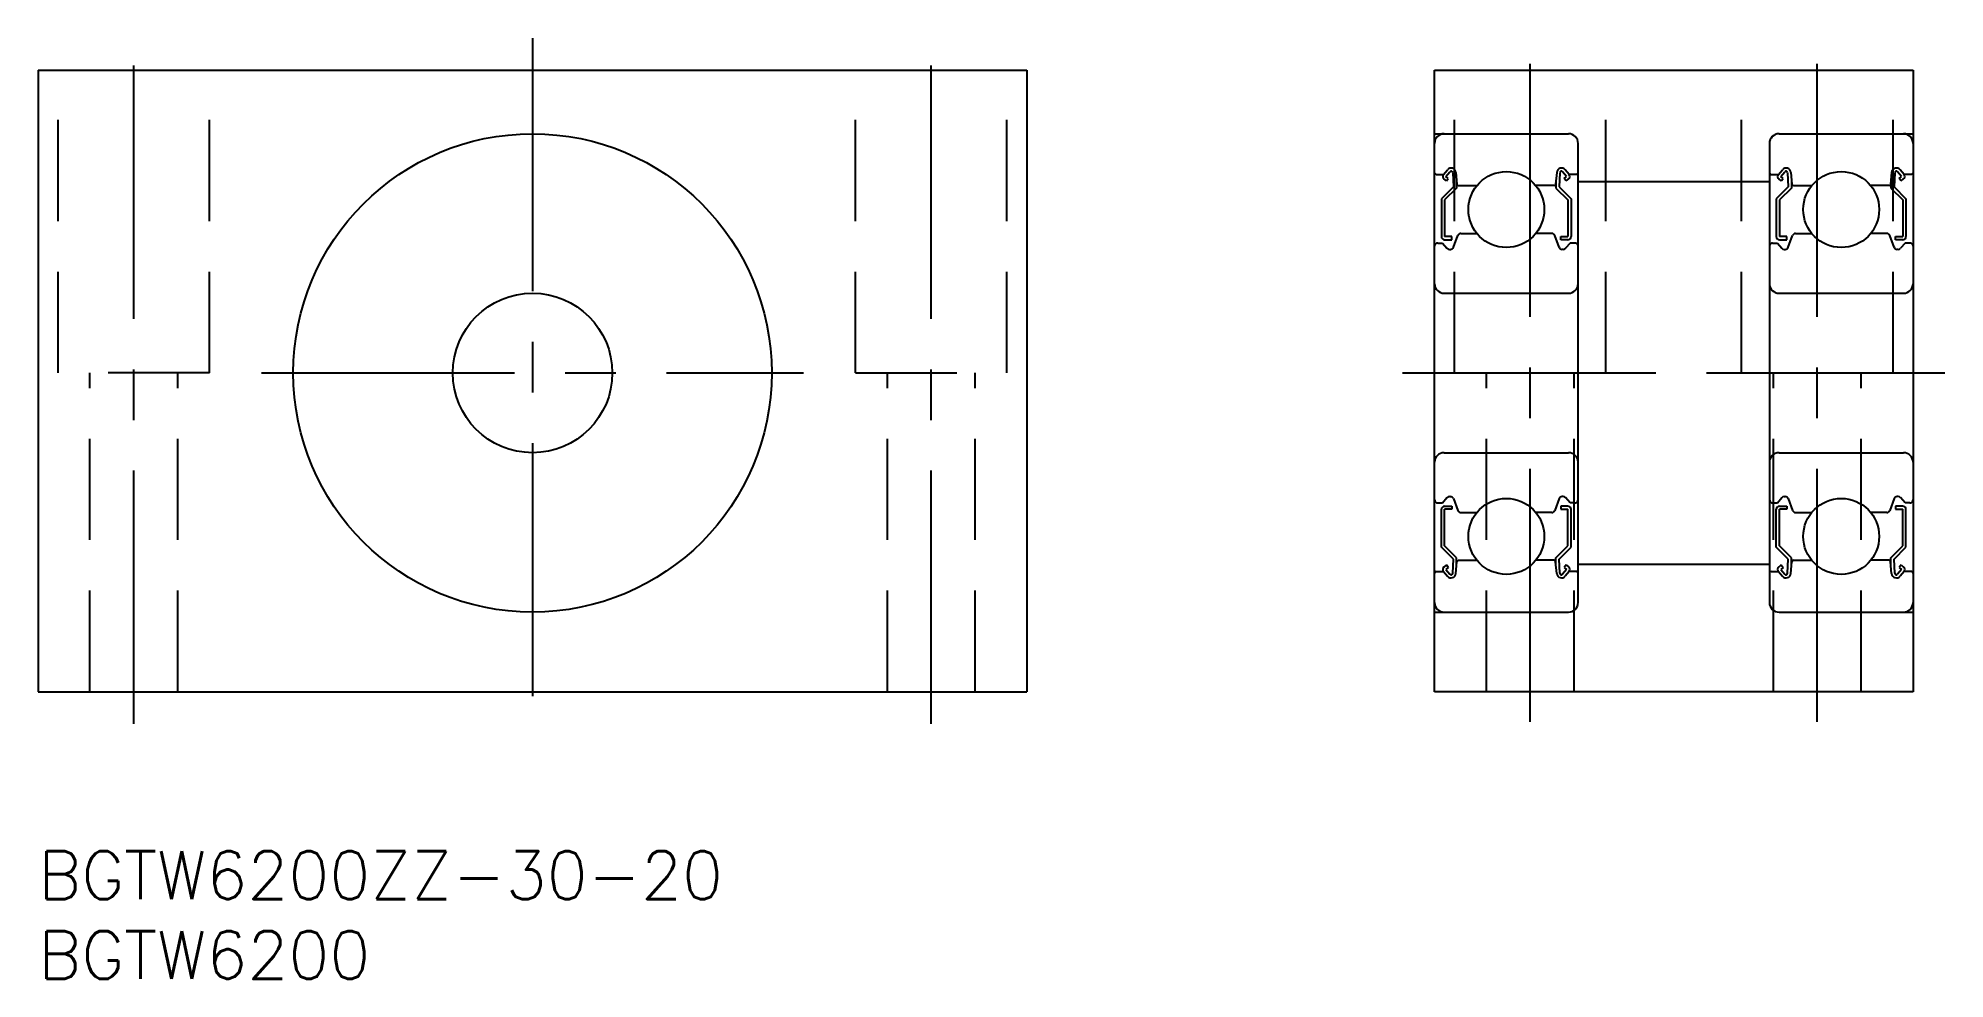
# Model space of a CAD drawing. Extents: x 0 to 120, y -8 to 51.
import ezdxf

# ---------------------------------------------------------------- set-up
doc = ezdxf.new("R2010")
doc.units = 0
doc.header["$LTSCALE"] = 0.5
doc.linetypes.add('CENTER', pattern=[50.8, 31.75, -6.35, 6.35, -6.35])
doc.linetypes.add('DASHED', pattern=[19.05, 12.7, -6.35])
for name, color, linetype in [('MSM_CENTER', 1, 'CENTER'), ('MSM_CONTINUOUS', 7, 'CONTINUOUS'), ('MSM_DASHED', 4, 'DASHED'), ('MSM_PART_NUMBER', 7, 'CONTINUOUS')]:
    doc.layers.add(name, color=color, linetype=linetype)
doc.styles.get("Standard").update_dxf_attribs({"font": 'txt.shx', "height": 3, "bigfont": 'bigfont.shx'})

# ---------------------------------------------------------------- blocks, each defined once
blk = doc.blocks.new('*U2')
at = {"layer": 'MSM_PART_NUMBER'}
blk.add_text('BGTW6200ZZ-30-20', height=3, dxfattribs=at).set_placement((0, -3))
blk = doc.blocks.new('*U3')
at = {"layer": 'MSM_PART_NUMBER'}
blk.add_text('BGTW6200', height=3, dxfattribs=at).set_placement((0, -8))

msp = doc.modelspace()

# ---------------------------------------------------------------- linework, layer by layer
at = {"layer": 'MSM_CENTER'}
for p, q in [((6, 8), (6, 51)), ((31, 51), (31, 8)), ((56, 8), (56, 51)), ((93.56, 8.12), (93.56, 51)), ((111.56, 8.12), (111.56, 51)), ((14, 30), (48, 30)), ((85.56, 30), (119.56, 30))]:
    msp.add_line(p, q, dxfattribs=at)
at = {"layer": 'MSM_CONTINUOUS'}
for p, q in [((0, 49), (0, 10)), ((0, 49), (62, 49)), ((62, 49), (62, 10)), ((87.56, 10), (87.56, 49)), ((87.56, 49), (117.56, 49)), ((117.56, 49), (117.56, 10)), ((87.56, 45), (95.96, 45)), ((96.56, 15.6), (96.56, 44.4)), ((108.56, 44.4), (108.56, 15.6)), ((109.16, 45), (117.56, 45)), ((87.66, 42.45), (88.12, 42.45)), ((88.12, 42.45), (88.37, 42.75)), ((88.3, 42.04), (88.14, 42.17)), ((88.27, 42.32), (88.52, 42.62)), ((88.42, 42.19), (88.27, 42.32)), ((88.3, 42.04), (88.42, 42.19)), ((88.7, 42.56), (88.74, 41.68)), ((88.9, 42.58), (88.96, 41.84)), ((88.94, 42.07), (88.94, 41.6)), ((95.22, 42.58), (95.15, 41.84)), ((95.17, 42.07), (95.17, 41.6)), ((95.42, 42.56), (95.37, 41.68)), ((95.84, 42.32), (95.59, 42.62)), ((95.69, 42.19), (95.84, 42.32)), ((95.82, 42.04), (95.69, 42.19)), ((96, 42.45), (95.75, 42.75)), ((95.82, 42.04), (95.97, 42.17)), ((96.46, 42.45), (96, 42.45)), ((96.56, 42), (108.56, 42)), ((108.66, 42.45), (109.12, 42.45)), ((109.12, 42.45), (109.37, 42.75)), ((109.3, 42.04), (109.14, 42.17)), ((109.27, 42.32), (109.52, 42.62)), ((109.42, 42.19), (109.27, 42.32)), ((109.3, 42.04), (109.42, 42.19)), ((109.7, 42.56), (109.74, 41.68)), ((109.9, 42.58), (109.96, 41.84)), ((109.94, 42.07), (109.94, 41.6)), ((116.22, 42.58), (116.15, 41.84)), ((116.17, 42.07), (116.17, 41.6)), ((116.42, 42.56), (116.37, 41.68)), ((116.84, 42.32), (116.59, 42.62)), ((116.69, 42.19), (116.84, 42.32)), ((116.82, 42.04), (116.69, 42.19)), ((117, 42.45), (116.75, 42.75)), ((116.82, 42.04), (116.97, 42.17)), ((117.46, 42.45), (117, 42.45)), ((88.74, 41.68), (87.99, 40.93)), ((87.99, 40.93), (87.99, 38.55)), ((88.94, 41.6), (88.19, 40.85)), ((88.19, 40.85), (88.19, 38.55)), ((89.06, 41.75), (90.21, 41.75)), ((95.06, 41.75), (93.91, 41.75)), ((95.17, 41.6), (95.92, 40.85)), ((95.37, 41.68), (96.12, 40.93)), ((95.92, 40.85), (95.92, 38.55)), ((96.12, 40.93), (96.12, 38.55)), ((109.74, 41.68), (108.99, 40.93)), ((108.99, 40.93), (108.99, 38.55)), ((109.94, 41.6), (109.19, 40.85)), ((109.19, 40.85), (109.19, 38.55)), ((110.06, 41.75), (111.21, 41.75)), ((116.06, 41.75), (114.91, 41.75)), ((116.17, 41.6), (116.92, 40.85)), ((116.37, 41.68), (117.12, 40.93)), ((116.92, 40.85), (116.92, 38.55)), ((117.12, 40.93), (117.12, 38.55)), ((88.64, 38.55), (88.19, 38.55)), ((88.19, 38.35), (88.64, 38.35)), ((88.64, 38.35), (88.64, 38.55)), ((88.74, 37.88), (89.01, 38.62)), ((89.2, 38.75), (90.21, 38.75)), ((94.92, 38.75), (93.91, 38.75)), ((95.38, 37.88), (95.11, 38.62)), ((95.47, 38.55), (95.92, 38.55)), ((95.47, 38.35), (95.47, 38.55)), ((95.92, 38.35), (95.47, 38.35)), ((109.64, 38.55), (109.19, 38.55)), ((109.19, 38.35), (109.64, 38.35)), ((109.64, 38.35), (109.64, 38.55)), ((109.74, 37.88), (110.01, 38.62)), ((110.2, 38.75), (111.21, 38.75)), ((115.92, 38.75), (114.91, 38.75)), ((116.38, 37.88), (116.11, 38.62)), ((116.47, 38.55), (116.92, 38.55)), ((116.47, 38.35), (116.47, 38.55)), ((116.92, 38.35), (116.47, 38.35)), ((87.76, 38.15), (88.06, 38.15)), ((88.06, 38.15), (88.33, 37.82)), ((88.49, 37.75), (88.55, 37.75)), ((95.63, 37.75), (95.56, 37.75)), ((96.06, 38.15), (95.78, 37.82)), ((96.36, 38.15), (96.06, 38.15)), ((108.76, 38.15), (109.06, 38.15)), ((109.06, 38.15), (109.33, 37.82)), ((109.49, 37.75), (109.55, 37.75)), ((116.63, 37.75), (116.56, 37.75)), ((117.06, 38.15), (116.78, 37.82)), ((117.36, 38.15), (117.06, 38.15)), ((88.16, 35), (95.96, 35)), ((109.16, 35), (116.96, 35)), ((88.16, 25), (95.96, 25)), ((109.16, 25), (116.96, 25)), ((87.76, 21.85), (88.06, 21.85)), ((88.06, 21.85), (88.33, 22.18)), ((88.19, 21.65), (88.64, 21.65)), ((88.49, 22.25), (88.55, 22.25)), ((88.64, 21.65), (88.64, 21.45)), ((88.74, 22.12), (89.01, 21.38)), ((95.38, 22.12), (95.11, 21.38)), ((95.92, 21.65), (95.47, 21.65)), ((95.47, 21.65), (95.47, 21.45)), ((95.63, 22.25), (95.56, 22.25)), ((96.06, 21.85), (95.78, 22.18)), ((96.36, 21.85), (96.06, 21.85)), ((108.76, 21.85), (109.06, 21.85)), ((109.06, 21.85), (109.33, 22.18)), ((109.19, 21.65), (109.64, 21.65)), ((109.49, 22.25), (109.55, 22.25)), ((109.64, 21.65), (109.64, 21.45)), ((109.74, 22.12), (110.01, 21.38)), ((116.38, 22.12), (116.11, 21.38)), ((116.92, 21.65), (116.47, 21.65)), ((116.47, 21.65), (116.47, 21.45)), ((116.63, 22.25), (116.56, 22.25)), ((117.06, 21.85), (116.78, 22.18)), ((117.36, 21.85), (117.06, 21.85)), ((87.99, 19.07), (87.99, 21.45)), ((88.19, 19.15), (88.19, 21.45)), ((88.64, 21.45), (88.19, 21.45)), ((89.2, 21.25), (90.21, 21.25)), ((94.92, 21.25), (93.91, 21.25)), ((95.47, 21.45), (95.92, 21.45)), ((95.92, 19.15), (95.92, 21.45)), ((96.12, 19.07), (96.12, 21.45)), ((108.99, 19.07), (108.99, 21.45)), ((109.19, 19.15), (109.19, 21.45)), ((109.64, 21.45), (109.19, 21.45)), ((110.2, 21.25), (111.21, 21.25)), ((115.92, 21.25), (114.91, 21.25)), ((116.47, 21.45), (116.92, 21.45)), ((116.92, 19.15), (116.92, 21.45)), ((117.12, 19.07), (117.12, 21.45)), ((88.94, 18.4), (88.19, 19.15)), ((95.17, 18.4), (95.92, 19.15)), ((109.94, 18.4), (109.19, 19.15)), ((116.17, 18.4), (116.92, 19.15)), ((88.74, 18.32), (87.99, 19.07)), ((88.3, 17.96), (88.14, 17.83)), ((88.3, 17.96), (88.42, 17.81)), ((88.7, 17.44), (88.74, 18.32)), ((88.9, 17.42), (88.96, 18.16)), ((88.94, 17.93), (88.94, 18.4)), ((89.06, 18.25), (90.21, 18.25)), ((89.35, 18.25), (89.35, 18.25)), ((89.63, 18.25), (89.63, 18.25)), ((95.06, 18.25), (93.91, 18.25)), ((95.22, 17.42), (95.15, 18.16)), ((95.17, 17.93), (95.17, 18.4)), ((95.37, 18.32), (96.12, 19.07)), ((95.42, 17.44), (95.37, 18.32)), ((95.82, 17.96), (95.69, 17.81)), ((95.82, 17.96), (95.97, 17.83)), ((96.56, 18), (108.56, 18)), ((109.74, 18.32), (108.99, 19.07)), ((109.3, 17.96), (109.14, 17.83)), ((109.3, 17.96), (109.42, 17.81)), ((109.7, 17.44), (109.74, 18.32)), ((109.9, 17.42), (109.96, 18.16)), ((109.94, 17.93), (109.94, 18.4)), ((110.06, 18.25), (111.21, 18.25)), ((110.35, 18.25), (110.35, 18.25)), ((110.63, 18.25), (110.63, 18.25)), ((116.06, 18.25), (114.91, 18.25)), ((116.22, 17.42), (116.15, 18.16)), ((116.17, 17.93), (116.17, 18.4)), ((116.37, 18.32), (117.12, 19.07)), ((116.42, 17.44), (116.37, 18.32)), ((116.82, 17.96), (116.69, 17.81)), ((116.82, 17.96), (116.97, 17.83)), ((87.66, 17.55), (88.12, 17.55)), ((88.12, 17.55), (88.37, 17.25)), ((88.42, 17.81), (88.27, 17.68)), ((88.27, 17.68), (88.52, 17.38)), ((95.84, 17.68), (95.59, 17.38)), ((95.69, 17.81), (95.84, 17.68)), ((96, 17.55), (95.75, 17.25)), ((96.46, 17.55), (96, 17.55)), ((108.66, 17.55), (109.12, 17.55)), ((109.12, 17.55), (109.37, 17.25)), ((109.42, 17.81), (109.27, 17.68)), ((109.27, 17.68), (109.52, 17.38)), ((116.84, 17.68), (116.59, 17.38)), ((116.69, 17.81), (116.84, 17.68)), ((117, 17.55), (116.75, 17.25)), ((117.46, 17.55), (117, 17.55)), ((87.56, 15), (95.96, 15)), ((109.16, 15), (117.56, 15)), ((0, 10), (62, 10)), ((117.56, 10), (87.56, 10))]:
    msp.add_line(p, q, dxfattribs=at)
for centre, radius in [((31, 30), 15), ((92.06, 40.25), 2.38), ((113.06, 40.25), 2.38), ((31, 30), 5), ((92.06, 19.75), 2.38), ((113.06, 19.75), 2.38)]:
    msp.add_circle(centre, radius, dxfattribs=at)
for centre, radius, start, end in [((88.16, 44.4), 0.6, 90, 180), ((95.96, 44.4), 0.6, 0, 90), ((109.16, 44.4), 0.6, 90, 180), ((116.96, 44.4), 0.6, 0, 90), ((87.66, 42.55), 0.1, 180, 270), ((88.27, 42.32), 0.2, 140.0029, 230.087), ((88.6, 42.55), 0.3, 4.9968, 140.0029), ((88.6, 42.56), 0.1, 2.8198, 140.0022), ((95.52, 42.55), 0.3, 39.9971, 175.0032), ((95.52, 42.56), 0.1, 39.9978, 177.1802), ((95.84, 42.32), 0.2, 309.913, 39.9971), ((96.46, 42.55), 0.1, 270, 0), ((108.66, 42.55), 0.1, 180, 270), ((109.27, 42.32), 0.2, 140.0029, 230.087), ((109.6, 42.55), 0.3, 4.9968, 140.0029), ((109.6, 42.56), 0.1, 2.8198, 140.0022), ((116.52, 42.55), 0.3, 39.9971, 175.0032), ((116.52, 42.56), 0.1, 39.9978, 177.1802), ((116.84, 42.32), 0.2, 309.913, 39.9971), ((117.46, 42.55), 0.1, 270, 0), ((89.06, 41.85), 0.1, 184.9968, 269.9995), ((95.06, 41.85), 0.1, 270.0005, 355.0032), ((110.06, 41.85), 0.1, 184.9968, 269.9995), ((116.06, 41.85), 0.1, 270.0005, 355.0032), ((88.19, 38.55), 0.2, 180, 270), ((89.2, 38.55), 0.2, 90, 159.9914), ((94.92, 38.55), 0.2, 20.0086, 90), ((95.92, 38.55), 0.2, 270, 0), ((109.19, 38.55), 0.2, 180, 270), ((110.2, 38.55), 0.2, 90, 159.9914), ((115.92, 38.55), 0.2, 20.0086, 90), ((116.92, 38.55), 0.2, 270, 0), ((87.76, 37.95), 0.2, 90, 180), ((88.49, 37.95), 0.2, 219.995, 270), ((88.55, 37.95), 0.2, 270, 339.9914), ((95.56, 37.95), 0.2, 200.0086, 270), ((95.63, 37.95), 0.2, 270, 320.005), ((96.36, 37.95), 0.2, 0, 90), ((108.76, 37.95), 0.2, 90, 180), ((109.49, 37.95), 0.2, 219.995, 270), ((109.55, 37.95), 0.2, 270, 339.9914), ((116.56, 37.95), 0.2, 200.0086, 270), ((116.63, 37.95), 0.2, 270, 320.005), ((117.36, 37.95), 0.2, 0, 90), ((88.16, 35.6), 0.6, 180, 270), ((95.96, 35.6), 0.6, 270, 0), ((109.16, 35.6), 0.6, 180, 270), ((116.96, 35.6), 0.6, 270, 0), ((88.16, 24.4), 0.6, 90, 180), ((95.96, 24.4), 0.6, 0, 90), ((109.16, 24.4), 0.6, 90, 180), ((116.96, 24.4), 0.6, 0, 90), ((87.76, 22.05), 0.2, 180, 270), ((88.19, 21.45), 0.2, 90, 180), ((88.49, 22.05), 0.2, 90, 140.005), ((88.55, 22.05), 0.2, 20.0086, 90), ((95.56, 22.05), 0.2, 90, 159.9914), ((95.63, 22.05), 0.2, 39.995, 90), ((95.92, 21.45), 0.2, 0, 90), ((96.36, 22.05), 0.2, 270, 0), ((108.76, 22.05), 0.2, 180, 270), ((109.19, 21.45), 0.2, 90, 180), ((109.49, 22.05), 0.2, 90, 140.005), ((109.55, 22.05), 0.2, 20.0086, 90), ((116.56, 22.05), 0.2, 90, 159.9914), ((116.63, 22.05), 0.2, 39.995, 90), ((116.92, 21.45), 0.2, 0, 90), ((117.36, 22.05), 0.2, 270, 0), ((89.2, 21.45), 0.2, 200.0086, 270), ((94.92, 21.45), 0.2, 270, 339.9914), ((110.2, 21.45), 0.2, 200.0086, 270), ((115.92, 21.45), 0.2, 270, 339.9914), ((89.06, 18.15), 0.1, 90.0005, 175.0032), ((95.06, 18.15), 0.1, 4.9968, 89.9995), ((110.06, 18.15), 0.1, 90.0005, 175.0032), ((116.06, 18.15), 0.1, 4.9968, 89.9995), ((87.66, 17.45), 0.1, 90, 180), ((88.27, 17.68), 0.2, 129.913, 219.9971), ((88.6, 17.45), 0.3, 219.9971, 355.0032), ((88.6, 17.44), 0.1, 219.9978, 357.1802), ((95.52, 17.45), 0.3, 184.9968, 320.0029), ((95.52, 17.44), 0.1, 182.8198, 320.0022), ((95.84, 17.68), 0.2, 320.0029, 50.087), ((96.46, 17.45), 0.1, 0, 90), ((108.66, 17.45), 0.1, 90, 180), ((109.27, 17.68), 0.2, 129.913, 219.9971), ((109.6, 17.45), 0.3, 219.9971, 355.0032), ((109.6, 17.44), 0.1, 219.9978, 357.1802), ((116.52, 17.45), 0.3, 184.9968, 320.0029), ((116.52, 17.44), 0.1, 182.8198, 320.0022), ((116.84, 17.68), 0.2, 320.0029, 50.087), ((117.46, 17.45), 0.1, 0, 90), ((88.16, 15.6), 0.6, 180, 270), ((95.96, 15.6), 0.6, 270, 0), ((109.16, 15.6), 0.6, 180, 270), ((116.96, 15.6), 0.6, 270, 0)]:
    msp.add_arc(centre, radius, start, end, dxfattribs=at)
at = {"layer": 'MSM_DASHED'}
for p, q in [((1.25, 30), (1.25, 49)), ((10.75, 30), (10.75, 49)), ((51.25, 30), (51.25, 49)), ((60.75, 30), (60.75, 49)), ((88.81, 30), (88.81, 49)), ((98.31, 30), (98.31, 49)), ((106.81, 30), (106.81, 49)), ((116.31, 30), (116.31, 49)), ((10.75, 30), (1.25, 30)), ((3.25, 10), (3.25, 30)), ((8.75, 10), (8.75, 30)), ((51.25, 30), (60.75, 30)), ((53.25, 10), (53.25, 30)), ((58.75, 10), (58.75, 30)), ((88.81, 30), (98.31, 30)), ((90.81, 10), (90.81, 30)), ((96.31, 10), (96.31, 30)), ((106.81, 30), (116.31, 30)), ((108.81, 10), (108.81, 30)), ((114.31, 10), (114.31, 30))]:
    msp.add_line(p, q, dxfattribs=at)

# ---------------------------------------------------------------- block references
at = {"layer": 'MSM_CONTINUOUS'}
for name in ['*U2', '*U3']:
    msp.add_blockref(name, (0, 0), dxfattribs=at)

doc.saveas('drawing.dxf')
